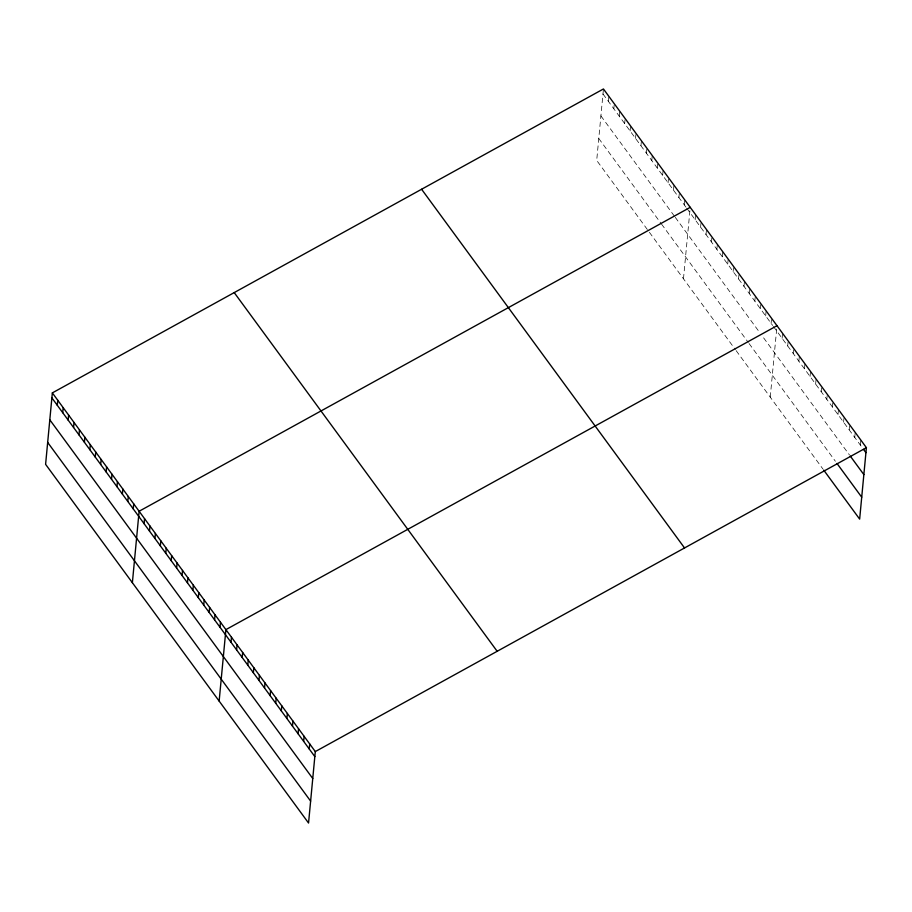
<?xml version="1.0" encoding="UTF-8"?>
<svg xmlns="http://www.w3.org/2000/svg" width="912" height="912" viewBox="0 0 912 912"><rect width="100%" height="100%" fill="white"/><g stroke="black" fill="none" stroke-linecap="round" stroke-linejoin="round"><path stroke-width="0.68" stroke-dasharray="4.56 3.42" d="M603.334 90.22L596.699 160.421L648.603 231.226M608.407 101.38L608.874 96.364M613.822 108.779L614.186 105.017M619.248 116.177L619.727 111.161M624.674 123.576L625.028 119.814M630.101 130.963L630.568 125.959M635.516 138.362L635.869 134.611M640.942 145.76L641.421 140.756M646.369 153.159L646.722 149.408M651.784 160.558L652.262 155.553M657.21 167.956L657.563 164.206M662.636 175.355L663.104 170.35M668.063 182.753L668.416 179.003M673.478 190.152L673.957 185.147M678.904 197.551L679.258 193.8M684.331 204.949L684.798 199.945M683.476 278.787L690.11 208.586M695.172 219.746L695.651 214.742M700.598 227.145L700.952 223.383M706.025 234.544L706.492 229.528M711.44 241.942L711.805 238.18M716.866 249.341L717.345 244.325M722.293 256.739L722.76 251.723M727.719 264.138L728.186 259.122M733.134 271.537L733.499 267.775M738.56 278.935L738.914 275.173M743.987 286.322L744.454 281.318M749.413 293.721L749.881 288.716M754.828 301.12L755.182 297.369M760.255 308.518L760.608 304.768M765.681 315.917L766.148 310.912M771.096 323.315L771.461 319.565M770.241 397.153L776.876 326.963M782.108 338.341L782.587 333.325M787.694 345.956L788.059 342.205M793.292 353.582L793.645 349.832M798.878 361.209L799.345 356.193M804.464 368.824L804.931 363.82M810.05 376.451L810.529 371.446M815.636 384.066L816.115 379.061M821.222 391.693L821.575 387.942M826.808 399.319L827.173 395.557M832.405 406.934L832.759 403.184M837.991 414.561L838.459 409.556M843.577 422.188L843.931 418.426M849.163 429.803L849.517 426.052M854.749 437.429L855.228 432.413M860.335 445.045L860.814 440.04M602.98 93.982L685.881 207.058M686.656 208.118L772.646 325.436M773.422 326.485L862.729 448.316M600.905 115.904L674.504 216.304M675.279 217.364L759.73 332.561M763.606 337.85L849.482 454.997M598.774 138.499L660.755 223.041M661.531 224.101L748.296 342.467M749.071 343.528L835.381 461.255M649.378 232.286L735.38 349.604M736.155 350.653L822.932 469.019"/><path stroke-width="1.37" d="M52.349 392.89L45.6 464.333L308.552 823.034L315.301 751.579L52.349 392.89L603.448 88.966L866.4 447.667L859.651 519.11L823.73 470.113M57.308 405.293L57.775 400.288M62.723 412.691L63.202 407.687M68.149 420.09L68.628 415.085M73.576 427.489L74.043 422.484M79.002 434.887L79.469 429.883M84.417 442.286L84.896 437.27M89.843 449.684L90.322 444.668M95.27 457.083L95.737 452.067M100.685 464.482L101.164 459.466M106.111 471.88L106.59 466.864M111.538 479.279L112.005 474.263M116.964 486.677L117.431 481.661M122.379 494.065L122.858 489.06M127.805 501.463L128.284 496.459M133.232 508.862L133.699 503.857M132.377 582.711L139.126 511.256L690.224 207.343M144.073 523.659L144.552 518.654M149.5 531.058L149.978 526.053M154.926 538.456L155.393 533.452M160.341 545.855L160.82 540.85M165.767 553.253L166.246 548.249M171.194 560.652L171.661 555.647M176.62 568.051L177.088 563.046M182.035 575.449L182.514 570.445M187.462 582.848L187.94 577.843M192.888 590.246L193.355 585.23M198.314 597.645L198.782 592.629M203.729 605.044L204.208 600.028M209.156 612.442L209.635 607.426M214.582 619.841L215.05 614.825M219.997 627.239L220.476 622.223M219.142 701.077L225.902 629.622L777.001 325.709M231.01 642.253L231.488 637.249M236.596 649.88L237.074 644.864M242.193 657.495L242.66 652.49M247.779 665.122L248.246 660.117M253.365 672.748L253.832 667.732M258.951 680.363L259.43 675.359M264.537 687.99L265.016 682.985M270.123 695.605L270.602 690.601M275.709 703.232L276.188 698.227M281.306 710.858L281.774 705.842M286.892 718.474L287.36 713.469M292.478 726.1L292.946 721.096M298.064 733.727L298.543 728.711M303.65 741.342L304.129 736.337M309.236 748.969L309.715 743.953M315.301 751.579L866.4 447.667M863.527 449.399L865.921 452.671M850.28 456.091L863.858 474.593M836.977 463.433L861.715 497.188M421.595 189.263L684.536 547.952M234.213 292.592L497.165 651.282M51.881 397.894L314.822 756.584M49.807 419.816L312.759 778.517M47.675 442.411L310.616 801.101"/></g></svg>
